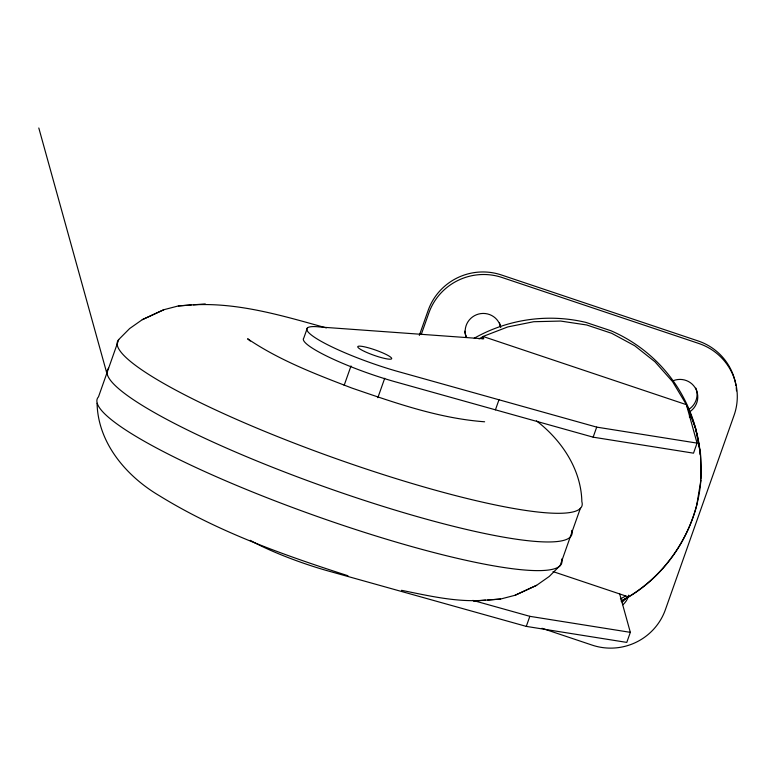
<?xml version="1.0" encoding="UTF-8"?>
<svg xmlns="http://www.w3.org/2000/svg" width="776" height="776" viewBox="0 0 776 776"><rect width="100%" height="100%" fill="white"/><g stroke="black" fill="none" stroke-linecap="round" stroke-linejoin="round"><path stroke-width="1.16" d="M700.893 478.666C702.513 453.252 697.42 427.625 686.401 404.674L672.569 381.627L654.963 361.781L634.768 345.795L611.672 333.302L586.695 324.979L560.582 321.06L533.723 321.72L507.766 326.929L483.458 336.299L479.025 338.918M621.295 601.041C666.128 577.732 696.993 530.503 700.883 480.16L700.515 453.688L695.538 428.148L686.944 405.974M700.883 480.16L696.702 505.496C685.868 545.935 658.3 581.525 621.139 600.993M191.148 304.958L178.393 305.928L163.843 309.711L142.28 319.673L129.631 328.558L118.747 339.529L98.494 396.846A246.322 37.345 19.5 0 0 321.148 517.854A246.322 37.345 19.5 0 0 561.601 559.05M307.325 328.054L303.775 338.103A71.925 10.903 19.5 0 0 397.7 382.481L593.145 437.169L693.511 453.165L697.061 443.106L686.401 404.674L483.079 336.483L482.284 338.714M344.146 385.381L351.014 365.952M377.854 397.69L384.721 378.261M419.331 335.397L428.168 310.381A57.54 56.561 -15.5 0 1 501.374 274.956L698.06 340.926A57.54 56.561 -15.5 0 1 735.939 385.575M421.242 334.534L428.876 312.932A57.54 56.561 -15.5 0 1 502.082 277.507L698.769 343.467A57.54 56.561 -15.5 0 1 734.077 415.296L665.439 609.538A57.54 56.561 -15.5 0 1 592.33 645.176L541.978 628.288M495.428 409.825L498.978 399.776M526.283 626.387L529.843 616.328L630.335 632.343L626.785 642.402L526.283 626.387L330.838 571.699A71.925 10.903 19.5 0 1 250.27 540.329M593.145 437.169L596.705 427.12L697.061 443.106M580.429 508.135L560.175 565.452L549.292 576.423L536.643 585.308L515.08 595.27L500.53 599.053L487.764 600.023M163.843 309.711L142.28 319.673M515.08 595.27L536.643 585.308M193.399 304.842C238.668 302.388 283.143 315.929 326.347 327.909M401.512 590.313C429.07 595.832 457.248 602.612 485.524 600.139M178.393 305.928L205.281 303.93M473.641 601.051L500.53 599.053M484.622 421.785C438.915 418.419 395.139 402.87 352.081 388.136C316.152 374.352 279.632 360.5 247.612 338.772L250.26 341.023M596.705 427.12L401.25 372.431A71.925 10.903 19.5 0 1 321.206 341.353A71.925 10.903 19.5 0 1 320.507 327.045L483.729 338.821L483.079 336.483M472.836 600.382L529.843 616.328M347.949 575.734C282.852 554.811 217.523 531.657 159.099 495.554C126.294 476.163 97.921 442.989 97.068 403.248M689.311 416.896L691.843 417.75M553.007 571.582L628.531 596.909M536.468 420.854C561.572 440.176 581.205 469.218 581.855 501.732A246.322 37.345 19.5 0 1 341.401 460.537A246.322 37.345 19.5 0 1 118.747 339.529M619.684 593.941L630.335 632.343M38.8 127.982L107.195 374.585M571.728 530.396A246.322 37.345 19.5 0 1 331.274 489.2A246.322 37.345 19.5 0 1 108.621 368.193M700.136 454.668A151.892 149.293 -15.5 0 0 610.964 330.751L585.987 322.428A151.892 149.293 -15.5 0 0 474.233 338.22M625.65 595.958A151.892 149.293 -15.5 0 1 620.393 598.907M628.667 595.153A17.984 17.673 -15.5 0 1 622.885 604.766M673.461 380.609A17.984 17.673 -15.5 0 1 695.994 389.271A17.984 17.673 -15.5 0 1 689.001 412.231M466.046 336.735A17.984 17.673 -15.5 0 1 478.598 314.047A17.984 17.673 -15.5 0 1 500.743 327.52M736.22 387.68A57.54 56.561 -15.5 0 1 736.492 390.842M625.582 598.306A17.984 17.673 -15.5 0 1 622.177 602.215M466.56 337.017A17.984 17.673 -15.5 0 1 464.64 331.187M499.511 322.981A17.984 17.673 -15.5 0 1 500.21 325.978M695.907 388.136A17.984 17.673 -15.5 0 1 688.293 409.68M364.507 351.45A17.984 2.726 19.5 0 0 391.589 358.822A17.984 2.726 19.5 0 0 368.105 347.726A17.984 2.726 19.5 0 0 364.507 351.45"/></g></svg>
